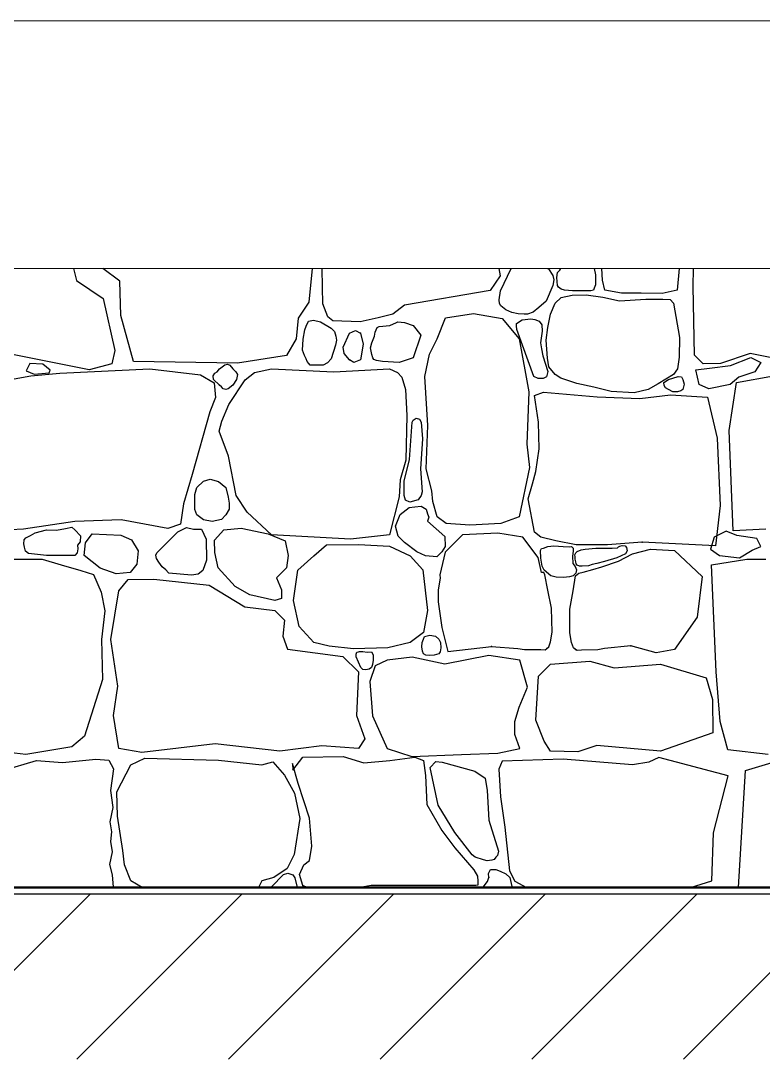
# Model space of a CAD drawing. Header units: feet. Extents: x -10410 to 374725, y -46422 to 88923.
# Drawn here: x 213242 to 214142, y 598 to 1856 of the extents above; entities that cross this region are included whole.
import ezdxf

# ---------------------------------------------------------------- set-up
doc = ezdxf.new("R2010")
doc.units = ezdxf.units.FT
doc.header["$MEASUREMENT"] = 0
for name, color, linetype, lineweight, true_color in [('2D - Общий_Ном._пера__118', 7, 'Continuous', 5, 0x573938), ('Конструктив - Стены Несущие_Ном._пера__87', 7, 'Continuous', 25, 0x6a6a6a), ('Местность - Рельеф_Ном._пера__93', 7, 'Continuous', 25, 0xa2a233)]:
    doc.layers.add(name, color=color, linetype=linetype, lineweight=lineweight, true_color=true_color)
doc.layers.add('Конструктив - Перекрытия_Ном._пера__1', color=7, linetype='Continuous', lineweight=20)
doc.layers.add('Конструктив - Стены Несущие_Ном._пера__21', color=7, linetype='Continuous', lineweight=40)

# ---------------------------------------------------------------- blocks, each defined once
blk = doc.blocks.new('*X10')
at = {"layer": 'Конструктив - Стены Несущие_Ном._пера__87', "linetype": 'Continuous'}
for p, q in [((213306.2, 1556.2), (213309.9, 1541.4)), ((213362.4, 1540.9), (213341.7, 1556.2)), ((213595.5, 1556.2), (213591.2, 1515.2)), ((213607.9, 1533.6), (213607.7, 1556.2)), ((213821.5, 1556.2), (213823.3, 1547.1)), ((213823.7, 1529.2), (213836.5, 1556.2)), ((213880.6, 1556.2), (213881.8, 1555.8)), ((213881.8, 1555.8), (213887.1, 1547.7)), ((213887.1, 1547.7), (213888.3, 1542.3)), ((213891.9, 1545.2), (213892.8, 1551.2)), ((213892.8, 1551.2), (213895.5, 1554.3)), ((213895.5, 1554.3), (213896.9, 1556.2)), ((213937.3, 1556.2), (213938.7, 1548.4)), ((213938.7, 1548.4), (213938.9, 1536.3)), ((213947.4, 1542), (213946.4, 1556.2)), ((214040.3, 1556.2), (214038, 1530)), ((214057.3, 1534.5), (214057.8, 1556.2)), ((213309.9, 1541.4), (213342.1, 1519.9)), ((213363.4, 1499.1), (213362.4, 1540.9)), ((213823.3, 1547.1), (213811.2, 1529.3)), ((213887.3, 1535.6), (213879, 1516.4)), ((213888.3, 1542.3), (213887.3, 1535.6)), ((213892.7, 1535.4), (213891.9, 1545.2)), ((213893.9, 1533.4), (213892.7, 1535.4)), ((213938.9, 1536.3), (213937.3, 1532.1)), ((213950.3, 1530), (213947.4, 1542)), ((213608.4, 1513.5), (213607.9, 1533.6)), ((213811.2, 1529.3), (213707.2, 1511.6)), ((213821.9, 1518.3), (213823.7, 1529.2)), ((213897.1, 1531), (213893.9, 1533.4)), ((213901.4, 1530), (213897.1, 1531)), ((213897.2, 1521.1), (213910.4, 1524)), ((213910.8, 1529.2), (213901.4, 1530)), ((213910.4, 1524), (213927.5, 1524.3)), ((213933.4, 1529.2), (213910.8, 1529.2)), ((213927.5, 1524.3), (213947.9, 1521.5)), ((213936.3, 1529.7), (213933.4, 1529.2)), ((213937.3, 1532.1), (213936.3, 1529.7)), ((213970.2, 1526.3), (213950.3, 1530)), ((213994.3, 1526.2), (213970.2, 1526.3)), ((214019.8, 1525.9), (213994.3, 1526.2)), ((214038, 1530), (214019.8, 1525.9)), ((214058.8, 1451), (214057.3, 1534.5)), ((213342.1, 1519.9), (213356.2, 1456.7)), ((213591.2, 1515.2), (213578.4, 1496.1)), ((213614.4, 1497.7), (213608.4, 1513.5)), ((213707.2, 1511.6), (213693.4, 1500.7)), ((213822.6, 1513.6), (213821.9, 1518.3)), ((213824.3, 1511), (213822.6, 1513.6)), ((213830.3, 1506), (213824.3, 1511)), ((213879, 1516.4), (213870.2, 1508.8)), ((213884.2, 1500.6), (213890.1, 1514.3)), ((213890.1, 1514.3), (213897.2, 1521.1)), ((213947.9, 1521.5), (213967.9, 1517.1)), ((213967.9, 1517.1), (213999.7, 1519.1)), ((213999.7, 1519.1), (214020.5, 1518.8)), ((214020.5, 1518.8), (214029.5, 1518.5)), ((214029.5, 1518.5), (214033.3, 1514.3)), ((214033.3, 1514.3), (214040.5, 1472.4)), ((213379, 1443.6), (213363.4, 1499.1)), ((213620.5, 1492.6), (213614.4, 1497.7)), ((213693.4, 1500.7), (213675.6, 1496.5)), ((213756.9, 1496.3), (213791.1, 1501.8)), ((213791.1, 1501.8), (213825.8, 1495.4)), ((213837.5, 1502.9), (213830.3, 1506)), ((213845.1, 1501.1), (213837.5, 1502.9)), ((213852.3, 1500.6), (213845.1, 1501.1)), ((213856.5, 1500.9), (213852.3, 1500.6)), ((213863.3, 1503.4), (213856.5, 1500.9)), ((213870.2, 1508.8), (213863.3, 1503.4)), ((213880.9, 1484.6), (213884.2, 1500.6)), ((213578.4, 1496.1), (213575.9, 1471.1)), ((213586.5, 1481.8), (213588.3, 1486.4)), ((213588.3, 1486.4), (213590.8, 1492.5)), ((213590.8, 1492.5), (213597, 1493.4)), ((213597, 1493.4), (213605.7, 1491.4)), ((213605.7, 1491.4), (213618.5, 1484)), ((213653.6, 1491.5), (213620.5, 1492.6)), ((213675.6, 1496.5), (213653.6, 1491.5)), ((213671.9, 1479), (213674.2, 1484.5)), ((213674.2, 1484.5), (213676.6, 1485.7)), ((213676.6, 1485.7), (213689.6, 1487.2)), ((213689.6, 1487.2), (213697.5, 1490.6)), ((213697.5, 1490.6), (213699.2, 1491.4)), ((213699.2, 1491.4), (213707.2, 1490.8)), ((213707.2, 1490.8), (213717.8, 1487.2)), ((213717.8, 1487.2), (213727, 1475.5)), ((213746.8, 1471.1), (213756.9, 1496.3)), ((213825.8, 1495.4), (213846.4, 1471.1)), ((213843, 1486.5), (213843.3, 1489.4)), ((213843.4, 1482.3), (213843, 1486.5)), ((213843.3, 1489.4), (213850.1, 1493.8)), ((213850.1, 1493.8), (213860.6, 1495)), ((213860.6, 1495), (213865.4, 1494.4)), ((213865.4, 1494.4), (213870.7, 1492.2)), ((213870.7, 1492.2), (213873.8, 1487.9)), ((213873.8, 1487.9), (213874.4, 1480.2)), ((213879, 1469.4), (213880.9, 1484.6)), ((213584.4, 1470.5), (213586.5, 1481.8)), ((213618.5, 1484), (213622.5, 1479.7)), ((213622.5, 1479.7), (213624.1, 1474.3)), ((213624.1, 1474.3), (213624.9, 1469.1)), ((213632.9, 1460.9), (213640.8, 1477.8)), ((213640.8, 1477.8), (213647.8, 1481)), ((213647.8, 1481), (213653.9, 1477.8)), ((213653.9, 1477.8), (213657.1, 1464.6)), ((213667.9, 1466.2), (213671, 1474.3)), ((213671, 1474.3), (213671.9, 1479)), ((213727, 1475.5), (213717.8, 1447.8)), ((213864.2, 1425.3), (213843.4, 1482.3)), ((213874.4, 1480.2), (213872.1, 1466.2)), ((214040.5, 1472.4), (214040.2, 1448.6)), ((213575.9, 1471.1), (213564.2, 1450.8)), ((213583.8, 1457.2), (213584.4, 1470.5)), ((213623.9, 1463.2), (213618.5, 1446.8)), ((213624.9, 1469.1), (213623.9, 1463.2)), ((213634.1, 1453), (213632.9, 1460.9)), ((213657.1, 1464.6), (213653.9, 1445.6)), ((213666.3, 1460.2), (213667.9, 1466.2)), ((213667.6, 1451.8), (213666.3, 1460.2)), ((213737.6, 1452.5), (213746.8, 1471.1)), ((213846.4, 1471.1), (213858, 1406.7)), ((213872.1, 1466.2), (213873.3, 1458.8)), ((213880.6, 1447.3), (213879, 1469.4)), ((213325.2, 1433.2), (213226.2, 1453)), ((213356.2, 1456.7), (213352.5, 1440.6)), ((213564.2, 1450.8), (213505.1, 1441.6)), ((213586.1, 1450.6), (213583.8, 1457.2)), ((213588.3, 1446.8), (213586.1, 1450.6)), ((213589.5, 1443.5), (213588.3, 1446.8)), ((213618.5, 1446.8), (213613.9, 1441.8)), ((213640.8, 1445.6), (213634.1, 1453)), ((213669, 1447.8), (213667.6, 1451.8)), ((213670, 1445.9), (213669, 1447.8)), ((213717.8, 1447.8), (213701, 1442.1)), ((213731.9, 1425.3), (213737.6, 1452.5)), ((213873.3, 1458.8), (213874.9, 1450.2)), ((213874.9, 1450.2), (213881, 1431.4)), ((213882.1, 1436.8), (213880.6, 1447.3)), ((214040.2, 1448.6), (214038.2, 1434.7)), ((214069.2, 1440.6), (214058.8, 1451)), ((214126.2, 1453), (214090.5, 1441.1)), ((214102.3, 1438.8), (214127.1, 1448.3)), ((214225.2, 1433.2), (214126.2, 1453)), ((214127.1, 1448.3), (214139.1, 1442.1)), ((213253, 1440.9), (213248.9, 1432.1)), ((213268.9, 1440.3), (213253, 1440.9)), ((213278, 1433), (213268.9, 1440.3)), ((213289.6, 1429.2), (213398.8, 1434.7)), ((213352.5, 1440.6), (213325.2, 1433.2)), ((213505.1, 1441.6), (213379, 1443.6)), ((213398.8, 1434.7), (213460, 1427.5)), ((213480.2, 1430.8), (213483, 1434.7)), ((213483, 1434.7), (213489.4, 1439.6)), ((213489.4, 1439.6), (213492.6, 1440.3)), ((213492.6, 1440.3), (213495.8, 1438.9)), ((213495.8, 1438.9), (213499.1, 1434.7)), ((213499.1, 1434.7), (213502.7, 1431)), ((213525.6, 1430.2), (213546.3, 1434.7)), ((213546.3, 1434.7), (213621.7, 1431)), ((213591.3, 1441.1), (213589.5, 1443.5)), ((213593, 1439.1), (213591.3, 1441.1)), ((213601.2, 1438.9), (213593, 1439.1)), ((213608.6, 1439), (213601.2, 1438.9)), ((213613.9, 1441.8), (213608.6, 1439)), ((213621.7, 1431), (213689.1, 1434.7)), ((213646.1, 1442.3), (213640.8, 1445.6)), ((213653.9, 1445.6), (213646.1, 1442.3)), ((213673.5, 1444.6), (213670, 1445.9)), ((213680.7, 1443.3), (213673.5, 1444.6)), ((213701, 1442.1), (213680.7, 1443.3)), ((213689.1, 1434.7), (213699, 1430.2)), ((213890.1, 1427.8), (213882.1, 1436.8)), ((214038.2, 1434.7), (214033.3, 1427.8)), ((214060.5, 1433.5), (214077, 1435.3)), ((214090.5, 1441.1), (214069.2, 1440.6)), ((214077, 1435.3), (214102.3, 1438.8)), ((214139.1, 1442.1), (214132.1, 1430.9)), ((213209.9, 1418.1), (213254.6, 1426)), ((213248.9, 1432.1), (213258.6, 1428.2)), ((213254.6, 1426), (213289.6, 1429.2)), ((213258.6, 1428.2), (213276.5, 1429.7)), ((213276.5, 1429.7), (213278, 1433)), ((213460, 1427.5), (213476.6, 1417.6)), ((213475.4, 1426), (213477.3, 1429.2)), ((213475.9, 1421.7), (213475.4, 1426)), ((213483, 1414.9), (213475.9, 1421.7)), ((213477.3, 1429.2), (213480.2, 1430.8)), ((213502.7, 1431), (213504.8, 1427.7)), ((213504.8, 1427.7), (213503.7, 1421.5)), ((213514.2, 1421.3), (213525.6, 1430.2)), ((213699, 1430.2), (213704.2, 1424.3)), ((213704.2, 1424.3), (213708.4, 1409.4)), ((213735.6, 1366.1), (213731.9, 1425.3)), ((213869.2, 1423), (213864.2, 1425.3)), ((213875.3, 1422.7), (213869.2, 1423)), ((213879.6, 1425), (213875.3, 1422.7)), ((213881, 1431.4), (213879.6, 1425)), ((213896.7, 1423.1), (213890.1, 1427.8)), ((213916.2, 1416.8), (213896.7, 1423.1)), ((214033.3, 1427.8), (214015, 1416.3)), ((214021.8, 1418), (214027.4, 1421.7)), ((214027.4, 1421.7), (214039.1, 1425.4)), ((214039.1, 1425.4), (214043.1, 1424.7)), ((214043.1, 1424.7), (214044.8, 1421.7)), ((214044.8, 1421.7), (214046.5, 1416.1)), ((214064.4, 1415.6), (214060.5, 1433.5)), ((214112.4, 1424.4), (214102, 1415.6)), ((214109.9, 1418.1), (214154.6, 1426)), ((214132.1, 1430.9), (214112.4, 1424.4)), ((213476.6, 1417.6), (213478.3, 1400)), ((213485.7, 1412.6), (213483, 1414.9)), ((213487.7, 1410.5), (213485.7, 1412.6)), ((213490.7, 1409.6), (213487.7, 1410.5)), ((213493.5, 1410.4), (213490.7, 1409.6)), ((213499.1, 1414.9), (213493.5, 1410.4)), ((213494.6, 1391.3), (213514.2, 1421.3)), ((213503.7, 1421.5), (213499.1, 1414.9)), ((213708.4, 1409.4), (213710.1, 1378.2)), ((213936.8, 1412.3), (213916.2, 1416.8)), ((213957.7, 1407.1), (213936.8, 1412.3)), ((214002.7, 1409.5), (213985.6, 1405.6)), ((214015, 1416.3), (214002.7, 1409.5)), ((214022.1, 1414.4), (214021.8, 1418)), ((214023.7, 1411.7), (214022.1, 1414.4)), ((214027.4, 1409.5), (214023.7, 1411.7)), ((214032.4, 1406.6), (214027.4, 1409.5)), ((214044.8, 1409.5), (214042.4, 1407.8)), ((214046.5, 1416.1), (214044.8, 1409.5)), ((214076.1, 1410.3), (214064.4, 1415.6)), ((214102, 1415.6), (214076.1, 1410.3)), ((214100.9, 1359.9), (214109.9, 1418.1)), ((213478.3, 1400), (213471.3, 1382.4)), ((213858, 1406.7), (213855.5, 1343.5)), ((213864.8, 1402.1), (213875.7, 1406.2)), ((213869.9, 1370), (213864.8, 1402.1)), ((213875.7, 1406.2), (213940.9, 1400.5)), ((213940.9, 1400.5), (213992.5, 1398.8)), ((213985.6, 1405.6), (213957.7, 1407.1)), ((213992.5, 1398.8), (214029.8, 1403)), ((214029.8, 1403), (214074.6, 1400.3)), ((214038.4, 1406.9), (214032.4, 1406.6)), ((214042.4, 1407.8), (214038.4, 1406.9)), ((214074.6, 1400.3), (214086.3, 1350.5)), ((213486, 1371), (213494.6, 1391.3)), ((213471.3, 1382.4), (213449.8, 1306.6)), ((213710.1, 1378.2), (213708.9, 1324)), ((213716.8, 1370), (213717.9, 1372.4)), ((213717.9, 1372.4), (213721.6, 1374.9)), ((213721.6, 1374.9), (213725.6, 1373.5)), ((213725.6, 1373.5), (213727.4, 1370)), ((213482.5, 1359.1), (213486, 1371)), ((213493.9, 1328.7), (213482.5, 1359.1)), ((213713.6, 1324.6), (213716.8, 1370)), ((213727.4, 1370), (213729.3, 1349.9)), ((213733.7, 1313.6), (213735.6, 1366.1)), ((213870.4, 1337.5), (213869.9, 1370)), ((214105.6, 1238.3), (214100.9, 1359.9)), ((213729.3, 1349.9), (213726.6, 1313.3)), ((214086.3, 1350.5), (214090.1, 1269.1)), ((213855.5, 1343.5), (213859, 1315)), ((213866.6, 1310.3), (213870.4, 1337.5)), ((213503.3, 1281.1), (213493.9, 1328.7)), ((213708.9, 1324), (213702.2, 1300.2)), ((213706.8, 1298.5), (213713.6, 1324.6)), ((213726.6, 1313.3), (213728.7, 1285.7)), ((213740.3, 1286.6), (213733.7, 1313.6)), ((213859, 1315), (213846.4, 1255.1)), ((213862.4, 1295.1), (213866.6, 1310.3)), ((213449.8, 1306.6), (213439.4, 1271)), ((213455.6, 1291), (213463.6, 1298.6)), ((213463.6, 1298.6), (213471.8, 1301)), ((213471.8, 1301), (213482, 1298.1)), ((213482, 1298.1), (213490.8, 1291)), ((213702.2, 1300.2), (213701, 1279.6)), ((213707, 1281.1), (213706.8, 1298.5)), ((213453.3, 1282.4), (213455.6, 1291)), ((213490.8, 1291), (213493.6, 1279.3)), ((213728.7, 1285.7), (213727.4, 1281.1)), ((213741.6, 1273.7), (213740.3, 1286.6)), ((213857.1, 1277.1), (213862.4, 1295.1)), ((213439.4, 1271), (213435.9, 1246.4)), ((213453, 1273), (213453.3, 1282.4)), ((213453, 1264), (213453, 1273)), ((213493.6, 1279.3), (213494.8, 1272)), ((213494.8, 1272), (213494.9, 1264.6)), ((213516.7, 1261), (213503.3, 1281.1)), ((213701, 1279.6), (213689.1, 1233.3)), ((213708.7, 1275.5), (213707, 1281.1)), ((213713.8, 1272.9), (213708.7, 1275.5)), ((213723.8, 1276), (213713.8, 1272.9)), ((213727.4, 1281.1), (213723.8, 1276)), ((213746.8, 1255.1), (213741.6, 1273.7)), ((213864.8, 1236.8), (213857.1, 1277.1)), ((213455.6, 1257.8), (213453, 1264)), ((213494.9, 1264.6), (213490.8, 1257.8)), ((213546.3, 1233.3), (213516.7, 1261)), ((213696.6, 1244.1), (213702, 1258.1)), ((213702, 1258.1), (213713, 1266.4)), ((213713, 1266.4), (213720, 1267.5)), ((213720, 1267.5), (213727.4, 1268.4)), ((213727.4, 1268.4), (213733.5, 1264.4)), ((213733.5, 1264.4), (213735.3, 1259)), ((213735.3, 1259), (213736.7, 1254.8)), ((214090.1, 1269.1), (214084.2, 1220.1)), ((213307.7, 1249.7), (213245.5, 1240.2)), ((213363.9, 1251.6), (213307.7, 1249.7)), ((213420.3, 1241.2), (213363.9, 1251.6)), ((213435.9, 1246.4), (213420.3, 1241.2)), ((213463.8, 1251.5), (213455.6, 1257.8)), ((213474.4, 1249.5), (213463.8, 1251.5)), ((213485.6, 1252.2), (213474.4, 1249.5)), ((213490.8, 1257.8), (213485.6, 1252.2)), ((213736.7, 1254.8), (213735.3, 1249.9)), ((213735.3, 1249.9), (213756.1, 1231.5)), ((213757.7, 1247.4), (213746.8, 1255.1)), ((213786.4, 1245.2), (213757.7, 1247.4)), ((213824.1, 1247.4), (213786.4, 1245.2)), ((213846.4, 1255.1), (213824.1, 1247.4)), ((213245.5, 1240.2), (213205.6, 1238.3)), ((213253.9, 1232.6), (213259.8, 1235.9)), ((213259.8, 1235.9), (213273.5, 1239.5)), ((213273.5, 1239.5), (213285.6, 1239.3)), ((213285.6, 1239.3), (213296.3, 1241.1)), ((213296.3, 1241.1), (213304.1, 1242.9)), ((213304.1, 1242.9), (213307.7, 1239.5)), ((213307.7, 1239.5), (213314.6, 1232.3)), ((213320.5, 1223.9), (213328.7, 1234.5)), ((213328.7, 1234.5), (213363.4, 1233.1)), ((213363.4, 1233.1), (213376.3, 1227.6)), ((213407, 1211.5), (213432.7, 1237.3)), ((213432.7, 1237.3), (213443.1, 1242.4)), ((213443.1, 1242.4), (213451.7, 1240.2)), ((213451.7, 1240.2), (213461.4, 1240.5)), ((213461.4, 1240.5), (213467, 1228.1)), ((213477.1, 1226.9), (213488.2, 1239.7)), ((213488.2, 1239.7), (213509.3, 1241.5)), ((213509.3, 1241.5), (213542.2, 1234.5)), ((213542.2, 1234.5), (213562.8, 1226.4)), ((213641.8, 1228.4), (213546.3, 1233.3)), ((213689.1, 1233.3), (213641.8, 1228.4)), ((213699.5, 1232), (213696.6, 1244.1)), ((213777.5, 1233.3), (213756.5, 1212.3)), ((213820.6, 1235.3), (213777.5, 1233.3)), ((213850.6, 1230.6), (213820.6, 1235.3)), ((213872.4, 1230.8), (213864.8, 1236.8)), ((214097.2, 1238), (214082.8, 1230.8)), ((214110.2, 1232.6), (214097.2, 1238)), ((214145.5, 1240.2), (214105.6, 1238.3)), ((213246.1, 1222.4), (213246.2, 1227.6)), ((213246.6, 1218.5), (213246.1, 1222.4)), ((213246.2, 1227.6), (213248.3, 1229.9)), ((213248.3, 1229.9), (213253.9, 1232.6)), ((213314, 1225.2), (213311.1, 1221.1)), ((213311.1, 1221.1), (213311.2, 1216.7)), ((213314.6, 1232.3), (213314, 1225.2)), ((213319.2, 1208.3), (213320.5, 1223.9)), ((213376.3, 1227.6), (213384.6, 1214.2)), ((213467, 1228.1), (213467.4, 1202.6)), ((213477.3, 1212), (213477.1, 1226.9)), ((213562.8, 1226.4), (213566.5, 1208.4)), ((213597.4, 1208), (213612.8, 1221.4)), ((213612.8, 1221.4), (213651.4, 1221.7)), ((213651.4, 1221.7), (213689.1, 1219.7)), ((213707.5, 1224.2), (213699.5, 1232)), ((213722.1, 1212.9), (213707.5, 1224.2)), ((213756.1, 1231.5), (213756.7, 1219.3)), ((213869.5, 1205.9), (213850.6, 1230.6)), ((213890.6, 1226.4), (213872.4, 1230.8)), ((213915.6, 1221.4), (213890.6, 1226.4)), ((213953.3, 1221.4), (213915.6, 1221.4)), ((213995.5, 1224.6), (213953.3, 1221.4)), ((213968.5, 1219.9), (213971.1, 1220.4)), ((213971.1, 1220.4), (213974.7, 1220.1)), ((214084.2, 1220.1), (213995.5, 1224.6)), ((214082.8, 1230.8), (214078.1, 1216)), ((214134.4, 1229), (214110.2, 1232.6)), ((214139.1, 1219.2), (214134.4, 1229)), ((213247.8, 1213.6), (213246.6, 1218.5)), ((213251.7, 1211), (213247.8, 1213.6)), ((213273.5, 1208.3), (213251.7, 1211)), ((213307.7, 1208.3), (213273.5, 1208.3)), ((213310.7, 1211.6), (213307.7, 1208.3)), ((213311.2, 1216.7), (213310.7, 1211.6)), ((213338.4, 1192.9), (213319.2, 1208.3)), ((213384.6, 1214.2), (213382.9, 1198.1)), ((213406, 1208.9), (213407, 1211.5)), ((213406.6, 1204.7), (213406, 1208.9)), ((213481.6, 1193.6), (213477.3, 1212)), ((213566.5, 1208.4), (213564.5, 1193.4)), ((213578.1, 1190.7), (213597.4, 1208)), ((213689.1, 1219.7), (213714.3, 1208)), ((213714.3, 1208), (213729.4, 1191)), ((213732.7, 1208), (213722.1, 1212.9)), ((213746.4, 1207), (213732.7, 1208)), ((213752.4, 1212.7), (213746.4, 1207)), ((213756.5, 1212.3), (213750.1, 1184.9)), ((213756.7, 1219.3), (213752.4, 1212.7)), ((213872.1, 1214.4), (213873.3, 1217)), ((213872.5, 1205.4), (213872.1, 1214.4)), ((213873.3, 1217), (213875.7, 1217.4)), ((213875.7, 1217.4), (213881.2, 1219.3)), ((213881.2, 1219.3), (213888.5, 1220)), ((213888.5, 1220), (213899.6, 1219.5)), ((213899.6, 1219.5), (213907.6, 1218.9)), ((213907.6, 1218.9), (213909.9, 1219.2)), ((213909.9, 1219.2), (213911.7, 1217.4)), ((213911.9, 1213.6), (213910.8, 1207.5)), ((213911.7, 1217.4), (213911.9, 1213.6)), ((213913.8, 1209.3), (213914.9, 1211.5)), ((213914.1, 1206.8), (213913.8, 1209.3)), ((213914.9, 1211.5), (213916.8, 1213.2)), ((213916.8, 1213.2), (213921.3, 1215.4)), ((213921.3, 1215.4), (213926.4, 1216.2)), ((213926.4, 1216.2), (213939.1, 1217.4)), ((213939.1, 1217.4), (213959, 1217.3)), ((213959, 1217.3), (213965.5, 1217.8)), ((213975.4, 1210.3), (213964.6, 1205.8)), ((213965.5, 1217.8), (213966.6, 1219)), ((213966.6, 1219), (213968.5, 1219.9)), ((213966.7, 1201.5), (213983.8, 1210.3)), ((213974.7, 1220.1), (213976.4, 1218.1)), ((213977.1, 1214.1), (213975.4, 1210.3)), ((213976.4, 1218.1), (213977.1, 1214.1)), ((213983.8, 1210.3), (214005.6, 1216.2)), ((214005.6, 1216.2), (214034.8, 1214.6)), ((214034.8, 1214.6), (214068.1, 1182.9)), ((214078.1, 1216), (214089.3, 1208.4)), ((214089.3, 1208.4), (214113.5, 1205.5)), ((214113.5, 1205.5), (214128.6, 1214.9)), ((214128.6, 1214.9), (214139.1, 1219.2)), ((213222.2, 1204.1), (213245.2, 1204.1)), ((213245.2, 1204.1), (213268.3, 1204.1)), ((213268.3, 1204.1), (213291.1, 1197.1)), ((213291.1, 1197.1), (213315.1, 1190.2)), ((213382.9, 1198.1), (213375, 1188)), ((213409.5, 1200.5), (213406.6, 1204.7)), ((213413.6, 1194.9), (213409.5, 1200.5)), ((213467.4, 1202.6), (213462.9, 1190.1)), ((213873.3, 1188), (213869.5, 1205.9)), ((213874.1, 1195.4), (213872.5, 1205.4)), ((213876.5, 1190.5), (213874.1, 1195.4)), ((213910.8, 1207.5), (213911.4, 1198.6)), ((213911.4, 1198.6), (213914.3, 1195.1)), ((213914.3, 1204.2), (213914.1, 1206.8)), ((213915, 1200.8), (213914.3, 1204.2)), ((213914.3, 1195.1), (213915.9, 1191.2)), ((213915.5, 1198.5), (213915, 1200.8)), ((213916.8, 1196.9), (213915.5, 1198.5)), ((213919.3, 1195.7), (213916.8, 1196.9)), ((213922.8, 1195.4), (213919.3, 1195.7)), ((213930.3, 1196.1), (213922.8, 1195.4)), ((213934.8, 1197.6), (213930.3, 1196.1)), ((213940.5, 1198.6), (213934.8, 1197.6)), ((213949.6, 1201), (213940.5, 1198.6)), ((213946.7, 1194.7), (213966.7, 1201.5)), ((213964.6, 1205.8), (213949.6, 1201)), ((214079.6, 1197), (214122.2, 1204.1)), ((214085.3, 1067.4), (214079.6, 1197)), ((214122.2, 1204.1), (214145.2, 1204.1)), ((213315.1, 1190.2), (213330.5, 1185.6)), ((213330.5, 1185.6), (213339.5, 1164.1)), ((213357.9, 1186.2), (213338.4, 1192.9)), ((213375, 1188), (213357.9, 1186.2)), ((213417.9, 1191.2), (213413.6, 1194.9)), ((213421.5, 1187.2), (213417.8, 1191.4)), ((213449.3, 1184.5), (213421.5, 1187.2)), ((213457.2, 1185.9), (213449.3, 1184.5)), ((213462.9, 1190.1), (213457.2, 1185.9)), ((213502.1, 1170.9), (213481.6, 1193.6)), ((213564.5, 1193.4), (213552.1, 1181.3)), ((213572.9, 1153.8), (213578.1, 1190.7)), ((213729.4, 1191), (213735.4, 1141.7)), ((213750.1, 1184.9), (213750.6, 1181.1)), ((213876.2, 1187.7), (213873.3, 1188)), ((213877.3, 1184.9), (213876.2, 1187.7)), ((213884.9, 1183.9), (213876.5, 1190.5)), ((213880.9, 1166.6), (213877.3, 1184.9)), ((213891, 1182.1), (213884.9, 1183.9)), ((213907.2, 1182.6), (213900.2, 1181.9)), ((213911.7, 1183.9), (213907.2, 1182.6)), ((213915.1, 1186.9), (213911.7, 1183.9)), ((213911.7, 1165.5), (213914.8, 1183.9)), ((213914.8, 1183.9), (213918.7, 1187.2)), ((213915.9, 1191.2), (213915.1, 1186.9)), ((213918.7, 1187.2), (213923.8, 1188.2)), ((213923.8, 1188.2), (213935.7, 1191.3)), ((213935.7, 1191.3), (213946.7, 1194.7)), ((214068.1, 1182.9), (214062.2, 1133.9)), ((213360.9, 1165.5), (213372.3, 1179.3)), ((213372.3, 1179.3), (213403.3, 1179.8)), ((213403.3, 1179.8), (213470.6, 1172.4)), ((213470.6, 1172.4), (213514, 1146.1)), ((213519.9, 1160.7), (213502.1, 1170.9)), ((213552.1, 1181.3), (213558.3, 1166.7)), ((213750.6, 1181.1), (213748.2, 1167)), ((213900.2, 1181.9), (213891, 1182.1)), ((213339.5, 1164.1), (213344.1, 1141.5)), ((213351.2, 1106.5), (213360.9, 1165.5)), ((213550.1, 1154.1), (213519.9, 1160.7)), ((213558.3, 1166.7), (213558.1, 1156.3)), ((213748.2, 1167), (213748, 1152.2)), ((213885.5, 1144.6), (213880.9, 1166.6)), ((213907.7, 1143.4), (213911.7, 1165.5)), ((213514, 1146.1), (213550.1, 1141.9)), ((213558.1, 1156.3), (213550.1, 1154.1)), ((213579.6, 1122.3), (213572.9, 1153.8)), ((213748, 1152.2), (213752.6, 1121.3)), ((213344.1, 1141.5), (213340.1, 1106.7)), ((213550.1, 1141.9), (213561.8, 1130)), ((213735.4, 1141.7), (213730.2, 1115.2)), ((213886.3, 1115.7), (213885.5, 1144.6)), ((213907.7, 1114.6), (213907.7, 1143.4)), ((214062.2, 1133.9), (214034.8, 1094.6)), ((213561.8, 1130), (213560, 1110.7)), ((213597.4, 1103), (213579.6, 1122.3)), ((213752.6, 1121.3), (213759.8, 1092.3)), ((213560, 1110.7), (213565.7, 1095.1)), ((213730.2, 1115.2), (213714.3, 1103)), ((213730.2, 1107), (213731.5, 1110.5)), ((213731.5, 1110.5), (213738.2, 1112.1)), ((213738.2, 1112.1), (213744.8, 1110.6)), ((213744.8, 1110.6), (213748.8, 1107)), ((213884.5, 1104), (213886.3, 1115.7)), ((213909.8, 1102.9), (213907.7, 1114.6)), ((213340.1, 1106.7), (213341.1, 1058.2)), ((213359.9, 1050), (213351.2, 1106.5)), ((213565.7, 1095.1), (213632.6, 1085.9)), ((213616, 1098.8), (213597.4, 1103)), ((213645.5, 1095.4), (213616, 1098.8)), ((213687.3, 1096.6), (213645.5, 1095.4)), ((213714.3, 1103), (213687.3, 1096.6)), ((213728.4, 1097.9), (213728.7, 1103.2)), ((213729.2, 1092.7), (213728.4, 1097.9)), ((213728.7, 1103.2), (213730.2, 1107)), ((213748.8, 1107), (213751.1, 1102.9)), ((213751.5, 1096.5), (213750.7, 1091.6)), ((213751.1, 1102.9), (213751.5, 1096.5)), ((213759.8, 1092.3), (213812.8, 1098.4)), ((213812.8, 1098.4), (213844.8, 1095.7)), ((213844.8, 1095.7), (213852.8, 1094.5)), ((213852.8, 1094.5), (213872.7, 1094.7)), ((213872.7, 1094.7), (213877.8, 1094.2)), ((213877.8, 1094.2), (213879.8, 1095.6)), ((213879.8, 1095.6), (213882.2, 1097.7)), ((213882.2, 1097.7), (213884.5, 1104)), ((213912.2, 1096.6), (213909.8, 1102.9)), ((213914.8, 1094.6), (213912.2, 1096.6)), ((213916.8, 1093.3), (213914.8, 1094.6)), ((213949.7, 1095.7), (213941.8, 1094.2)), ((213981.7, 1099.2), (213949.7, 1095.7)), ((214012.5, 1090.4), (213981.7, 1099.2)), ((214034.8, 1094.6), (214012.5, 1090.4)), ((213632.6, 1085.9), (213651.4, 1067.6)), ((213648.6, 1085.5), (213648.8, 1088.9)), ((213654.5, 1072.6), (213648.6, 1085.5)), ((213648.8, 1088.9), (213649.4, 1091.3)), ((213649.4, 1091.3), (213651.4, 1091.6)), ((213651.4, 1091.6), (213652.7, 1092.1)), ((213652.7, 1092.1), (213656.8, 1092.3)), ((213656.8, 1092.3), (213661.9, 1091.2)), ((213661.9, 1091.2), (213667.2, 1091.6)), ((213667.2, 1091.6), (213669.5, 1088.2)), ((213669.5, 1088.2), (213669.3, 1081.5)), ((213716.8, 1085.2), (213686.4, 1081.5)), ((213756.2, 1077), (213716.8, 1085.2)), ((213730.2, 1089.4), (213729.2, 1092.7)), ((213733.1, 1087.9), (213730.2, 1089.4)), ((213737.2, 1087.5), (213733.1, 1087.9)), ((213743.5, 1087.6), (213737.2, 1087.5)), ((213748.8, 1089.4), (213743.5, 1087.6)), ((213750.7, 1091.6), (213748.8, 1089.4)), ((213809.7, 1087.4), (213756.2, 1077)), ((213847.1, 1081.5), (213809.7, 1087.4)), ((213921.9, 1093.9), (213916.8, 1093.3)), ((213941.8, 1094.2), (213921.9, 1093.9)), ((213656.7, 1070.4), (213654.5, 1072.6)), ((213660.4, 1069.8), (213656.7, 1070.4)), ((213664.6, 1070.7), (213660.4, 1069.8)), ((213667.2, 1072.6), (213664.6, 1070.7)), ((213671.7, 1074.8), (213665.3, 1055.7)), ((213668.7, 1076.3), (213667.2, 1072.6)), ((213669.3, 1081.5), (213668.7, 1076.3)), ((213686.4, 1081.5), (213671.7, 1074.8)), ((213856.3, 1048.8), (213847.1, 1081.5)), ((213869.6, 1062.2), (213884.5, 1077)), ((213884.5, 1077), (213932.1, 1080.5)), ((213932.1, 1080.5), (213961.5, 1072.3)), ((213961.5, 1072.3), (214017.5, 1077)), ((214017.5, 1077), (214073, 1060.4)), ((213341.1, 1058.2), (213319.5, 989.6)), ((213651.4, 1067.6), (213649.2, 1014.6)), ((213866.4, 1008.9), (213869.6, 1062.2)), ((214073, 1060.4), (214080.6, 1034)), ((214090, 1007.3), (214085.3, 1067.4)), ((213354.7, 1014.6), (213359.9, 1050)), ((213665.3, 1055.7), (213668.5, 1014.1)), ((213846.4, 1024.8), (213856.3, 1048.8)), ((214080.6, 1034), (214081, 993.7)), ((213841.2, 1007.2), (213846.4, 1024.8)), ((213360.9, 974.7), (213354.7, 1014.6)), ((213649.2, 1014.6), (213659.1, 986.4)), ((213668.5, 1014.1), (213686.4, 974.7)), ((213840.9, 991.8), (213841.2, 1007.2)), ((213876.6, 983.4), (213866.4, 1008.9)), ((214099.3, 973.2), (214090, 1007.3)), ((213319.5, 989.6), (213304.2, 976.7)), ((213659.1, 986.4), (213651.4, 974.7)), ((213847.1, 974.7), (213840.9, 991.8)), ((213884.5, 971.5), (213876.6, 983.4)), ((214081, 993.7), (214017.5, 971.5)), ((213248.2, 967.3), (213199.3, 973.2)), ((213304.2, 976.7), (213248.2, 967.3)), ((213389.1, 969.8), (213360.9, 974.7)), ((213477.8, 980.4), (213389.1, 969.8)), ((213556.1, 971.5), (213477.8, 980.4)), ((213607.1, 978), (213556.1, 971.5)), ((213651.4, 974.7), (213607.1, 978)), ((213686.4, 974.7), (213716.3, 964.8)), ((213776.3, 967.3), (213820.6, 969)), ((213820.6, 969), (213847.1, 974.7)), ((213917.4, 970.8), (213884.5, 971.5)), ((213940.5, 978.2), (213917.4, 970.8)), ((214017.5, 971.5), (213940.5, 978.2)), ((214148.2, 967.3), (214099.3, 973.2)), ((213220.5, 948), (213261.1, 960.1)), ((213261.1, 960.1), (213292.8, 957.6)), ((213292.8, 957.6), (213333.2, 961.9)), ((213333.2, 961.9), (213348.8, 960.4)), ((213348.8, 960.4), (213354.8, 949.9)), ((213375.8, 954.9), (213392.4, 962.8)), ((213392.4, 962.8), (213482, 960.6)), ((213482, 960.6), (213534.3, 954.9)), ((213534.3, 954.9), (213547.7, 958.6)), ((213547.7, 958.6), (213562, 942.3)), ((213578.4, 932.4), (213571.7, 956.4)), ((213571.7, 956.4), (213571.9, 948.5)), ((213571.9, 948.5), (213584.1, 964.1)), ((213584.1, 964.1), (213633.1, 964.8)), ((213633.1, 964.8), (213657.9, 957.1)), ((213657.9, 957.1), (213689.6, 960.1)), ((213689.6, 960.1), (213719.8, 964.1)), ((213716.3, 964.8), (213776.3, 967.3)), ((213719.8, 964.1), (213730.2, 960.1)), ((213730.2, 960.1), (213732.9, 942)), ((213738.5, 951.5), (213745.5, 958.9)), ((213745.5, 958.9), (213753, 957.9)), ((213753, 957.9), (213792.6, 947.2)), ((213825.6, 959.4), (213821.6, 949.5)), ((213899.6, 961.6), (213825.6, 959.4)), ((213983.6, 954.9), (213899.6, 961.6)), ((214003.6, 957.9), (213983.6, 954.9)), ((214015.8, 963.6), (214003.6, 957.9)), ((214099.7, 941.7), (214015.8, 963.6)), ((214120.5, 948), (214161.1, 960.1)), ((213354.8, 949.9), (213350.8, 923.8)), ((213358.7, 922.2), (213375.8, 954.9)), ((213748.3, 905.9), (213738.5, 951.5)), ((213792.6, 947.2), (213805, 938.8)), ((213821.6, 949.5), (213823.9, 916)), ((214112, 806.2), (214120.5, 948)), ((213562, 942.3), (213573.9, 920.7)), ((213592, 890.3), (213578.4, 932.4)), ((213732.9, 942), (213734.4, 906.9)), ((213805, 938.8), (213807.5, 923.7)), ((214082, 872.3), (214099.7, 941.7)), ((213350.8, 923.8), (213354, 903.3)), ((213359.4, 892.5), (213358.7, 922.2)), ((213573.9, 920.7), (213580.6, 889.8)), ((213807.5, 923.7), (213809.4, 887.8)), ((213734.4, 906.9), (213752.5, 875.2)), ((213768.3, 872.9), (213748.3, 905.9)), ((213823.9, 916), (213828.8, 879.4)), ((213354, 903.3), (213350, 885.8)), ((213350, 885.8), (213352, 873.7)), ((213365.9, 851.1), (213359.4, 892.5)), ((213580.6, 889.8), (213573.7, 846.4)), ((213595, 856.3), (213592, 890.3)), ((213809.4, 887.8), (213821.4, 850.4)), ((213352, 873.7), (213350.9, 861.8)), ((213752.5, 875.2), (213768.3, 854.4)), ((213789.4, 845.9), (213768.3, 872.9)), ((213828.8, 879.4), (213834.5, 826.4)), ((214079.7, 814.3), (214082, 872.3)), ((213350.9, 861.8), (213353.1, 849.3)), ((213592.2, 839), (213595, 856.3)), ((213353.1, 849.3), (213349.7, 834.1)), ((213367.8, 833.8), (213365.9, 851.1)), ((213573.7, 846.4), (213565.2, 829.1)), ((213768.3, 854.4), (213791.4, 827.6)), ((213793.2, 843.1), (213789.4, 845.9)), ((213803, 839.7), (213793.2, 843.1)), ((213818.1, 843), (213815.9, 840)), ((213820.2, 845.1), (213818.1, 843)), ((213821.4, 850.4), (213820.2, 845.1)), ((213349.7, 834.1), (213353.1, 821.8)), ((213375.8, 814.5), (213367.8, 833.8)), ((213580.1, 822.2), (213585.3, 833.6)), ((213585.3, 833.6), (213592.2, 839)), ((213807.5, 838.4), (213803, 839.7)), ((213813, 839.4), (213807.5, 838.4)), ((213815.9, 840), (213813, 839.4)), ((213353.1, 821.8), (213354.2, 806.6)), ((213549.1, 818.4), (213534.3, 814.5)), ((213546.3, 806.9), (213560.8, 822.2)), ((213565.2, 829.1), (213549.1, 818.4)), ((213560.8, 822.2), (213566.1, 823.8)), ((213566.1, 823.8), (213572.1, 821.7)), ((213572.1, 821.7), (213574.3, 817.9)), ((213574.3, 817.9), (213577.3, 806.2)), ((213584.1, 808.5), (213580.1, 822.2)), ((213791.4, 827.6), (213795.8, 820.1)), ((213795.8, 820.1), (213796.4, 813.8)), ((213808, 813.5), (213809.7, 818.4)), ((213809.3, 823.2), (213811.4, 828.1)), ((213809.7, 818.4), (213809.3, 823.2)), ((213811.4, 828.1), (213818, 828.2)), ((213818, 828.2), (213823.2, 826)), ((213823.2, 826), (213830.3, 822.8)), ((213830.3, 822.8), (213835, 818.4)), ((213834.5, 826.4), (213841.2, 814)), ((213835, 818.4), (213837.5, 807.6)), ((213354.2, 806.6), (213354.2, 806.2)), ((213389.2, 806.2), (213375.8, 814.5)), ((213534.3, 814.5), (213530.2, 806.2)), ((213545.4, 806.2), (213546.3, 806.9)), ((213589.3, 806.2), (213584.1, 808.5)), ((213667, 808.8), (213653.7, 806.2)), ((213793.8, 808.5), (213667, 808.8)), ((213796.4, 808.9), (213793.8, 808.5)), ((213796.4, 813.8), (213796.4, 808.9)), ((213802.7, 806.2), (213802.8, 806.6)), ((213802.8, 806.6), (213808, 813.5)), ((213837.5, 807.6), (213839.2, 806.2)), ((213841.2, 814), (213855.2, 806.2)), ((214054.2, 806.2), (214079.7, 814.3))]:
    blk.add_line(p, q, dxfattribs=at)
for p in [(213653.9, 1477.8), (213640.8, 1445.6), (213483, 1414.9), (213995.5, 1224.6), (213812.8, 1098.4), (213879.8, 1095.6), (213879.8, 1095.6), (213914.8, 1094.6), (213914.8, 1094.6), (213981.7, 1099.2), (213809.7, 818.4), (213584.1, 808.5)]:
    blk.add_point(p, dxfattribs=at)
blk = doc.blocks.new('Штриховка_5', base_point=(0, 0))
at = {"layer": 'Конструктив - Стены Несущие_Ном._пера__87', "linetype": 'Continuous'}
blk.add_blockref('*X10', (0, 0), dxfattribs=at)

msp = doc.modelspace()

# ---------------------------------------------------------------- hatches: boundary and pattern name
at = {"layer": '2D - Общий_Ном._пера__118', "linetype": 'Continuous'}
h = msp.add_hatch(dxfattribs=at)
h.set_pattern_fill('ЛИНИИ_НАКЛОННЫЕ__ШАГ_1_5_', color=256, style=0, pattern_type=2)
h.set_pattern_definition([(45, (0, 0), (-91.92388, 91.92388), [])])
h.paths.add_polyline_path([(197003.77443, 598.22003), (197003.77443, 805.87582), (199558.87982, 805.87582), (199558.87982, 798.22003), (221073.1854, 798.22003), (221073.1854, 792.45656), (226154.72566, 792.45656), (226154.72566, 598.22003), (221073.1854, 598.22003), (199558.87982, 598.22003)])

# ---------------------------------------------------------------- linework, layer by layer
at = {"layer": 'Конструктив - Перекрытия_Ном._пера__1', "linetype": 'Continuous'}
for p, q in [((218308.67424, 1856.22), (212644.61795, 1856.22)), ((218387.98666, 1556.22003), (203749.67973, 1556.22003)), ((212644.61795, 1556.22003), (218308.67424, 1556.22003))]:
    msp.add_line(p, q, dxfattribs=at)
at = {"layer": 'Конструктив - Стены Несущие_Ном._пера__21', "linetype": 'Continuous'}
msp.add_line((218321.80727, 806.22003), (212644.61793, 806.22003), dxfattribs=at)
at = {"layer": 'Местность - Рельеф_Ном._пера__93', "linetype": 'Continuous'}
for p, q in [((198724.25953, 805.87582), (217387.33147, 805.87582)), ((220599.67988, 798.22003), (199688.44429, 798.22003))]:
    msp.add_line(p, q, dxfattribs=at)

# ---------------------------------------------------------------- block references
at = {"layer": 'Конструктив - Стены Несущие_Ном._пера__87', "linetype": 'Continuous'}
msp.add_blockref('Штриховка_5', (0, 0), dxfattribs=at)

doc.saveas('drawing.dxf')
